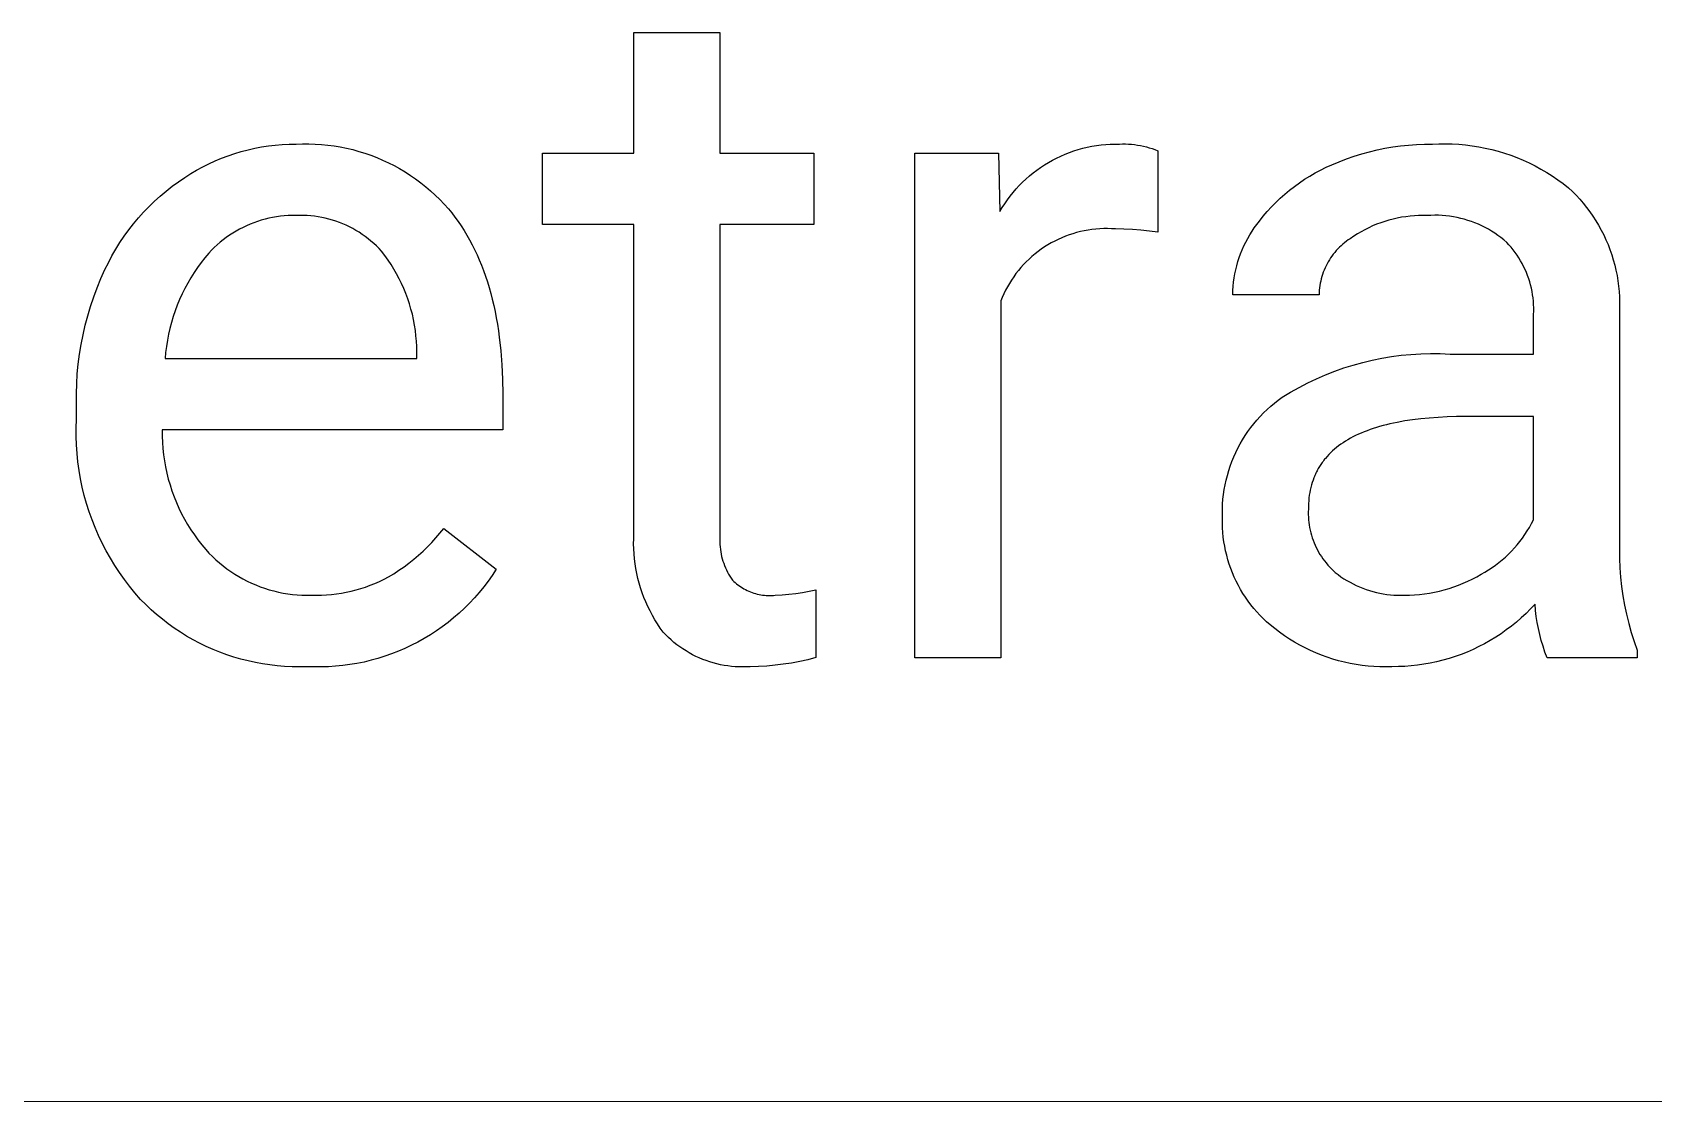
# Model space of a CAD drawing. Header units: millimetres. Extents: x -987 to 2591, y -102 to 2398.
# Drawn here: x 2434.1 to 2495.3, y 198.2 to 238.6 of the extents above; entities that cross this region are included whole.
import ezdxf

# ---------------------------------------------------------------- set-up
doc = ezdxf.new("R2010")
doc.units = ezdxf.units.MM
doc.header["$MEASUREMENT"] = 0
doc.layers.add('Domyślny', color=7, linetype='Continuous', true_color=0x000000)

msp = doc.modelspace()

# ---------------------------------------------------------------- linework, layer by layer
at = {"layer": 'Domyślny'}
for p, q in [((2456.817, 234.002), (2456.817, 238.557)), ((2456.817, 238.557), (2460.065, 238.557)), ((2460.065, 238.557), (2460.065, 234.002)), ((2441.732, 233.983), (2441.982, 234.058)), ((2441.982, 234.058), (2442.236, 234.124)), ((2442.236, 234.124), (2442.491, 234.182)), ((2442.491, 234.182), (2442.748, 234.23)), ((2442.748, 234.23), (2443.007, 234.27)), ((2443.007, 234.27), (2443.266, 234.301)), ((2443.266, 234.301), (2443.527, 234.323)), ((2443.527, 234.323), (2443.788, 234.336)), ((2443.788, 234.336), (2444.05, 234.339)), ((2444.05, 234.339), (2444.29, 234.348)), ((2444.29, 234.348), (2444.53, 234.349)), ((2444.53, 234.349), (2444.769, 234.342)), ((2444.769, 234.342), (2445.009, 234.327)), ((2445.009, 234.327), (2445.247, 234.303)), ((2445.247, 234.303), (2445.485, 234.272)), ((2445.485, 234.272), (2445.722, 234.232)), ((2445.722, 234.232), (2445.957, 234.185)), ((2445.957, 234.185), (2446.19, 234.13)), ((2446.19, 234.13), (2446.422, 234.066)), ((2446.422, 234.066), (2446.651, 233.995)), ((2446.651, 233.995), (2446.877, 233.917)), ((2453.361, 231.303), (2453.361, 234.002)), ((2453.361, 234.002), (2456.817, 234.002)), ((2460.065, 234.002), (2463.608, 234.002)), ((2463.608, 234.002), (2463.608, 231.303)), ((2467.431, 214.937), (2467.431, 234.002)), ((2467.431, 234.002), (2470.589, 234.002)), ((2470.589, 234.002), (2470.642, 231.788)), ((2473.106, 233.959), (2473.269, 234.024)), ((2473.269, 234.024), (2473.435, 234.082)), ((2473.435, 234.082), (2473.603, 234.135)), ((2473.603, 234.135), (2473.773, 234.182)), ((2473.773, 234.182), (2473.944, 234.223)), ((2473.944, 234.223), (2474.117, 234.258)), ((2474.117, 234.258), (2474.291, 234.286)), ((2474.291, 234.286), (2474.465, 234.309)), ((2474.465, 234.309), (2474.64, 234.326)), ((2474.64, 234.326), (2474.816, 234.337)), ((2474.816, 234.337), (2474.992, 234.341)), ((2474.992, 234.341), (2475.168, 234.339)), ((2475.168, 234.339), (2475.281, 234.344)), ((2475.281, 234.344), (2475.395, 234.344)), ((2475.395, 234.344), (2475.508, 234.34)), ((2475.508, 234.34), (2475.621, 234.332)), ((2475.621, 234.332), (2475.734, 234.321)), ((2475.734, 234.321), (2475.846, 234.305)), ((2475.846, 234.305), (2475.958, 234.286)), ((2475.958, 234.286), (2476.069, 234.262)), ((2476.069, 234.262), (2476.179, 234.235)), ((2476.179, 234.235), (2476.288, 234.204)), ((2476.288, 234.204), (2476.396, 234.17)), ((2476.396, 234.17), (2476.502, 234.131)), ((2476.502, 234.131), (2476.607, 234.089)), ((2476.607, 234.089), (2476.607, 231.01)), ((2484.313, 233.971), (2484.603, 234.051)), ((2484.603, 234.051), (2484.895, 234.121)), ((2484.895, 234.121), (2485.19, 234.182)), ((2485.19, 234.182), (2485.486, 234.233)), ((2485.486, 234.233), (2485.784, 234.274)), ((2485.784, 234.274), (2486.083, 234.305)), ((2486.083, 234.305), (2486.383, 234.326)), ((2486.383, 234.326), (2486.683, 234.338)), ((2486.683, 234.338), (2486.984, 234.339)), ((2486.984, 234.339), (2487.234, 234.35)), ((2487.234, 234.35), (2487.486, 234.352)), ((2487.486, 234.352), (2487.736, 234.346)), ((2487.736, 234.346), (2487.987, 234.331)), ((2487.987, 234.331), (2488.237, 234.308)), ((2488.237, 234.308), (2488.486, 234.277)), ((2488.486, 234.277), (2488.734, 234.237)), ((2488.734, 234.237), (2488.98, 234.189)), ((2488.98, 234.189), (2489.225, 234.133)), ((2489.225, 234.133), (2489.468, 234.068)), ((2489.468, 234.068), (2489.708, 233.996)), ((2489.708, 233.996), (2489.946, 233.915)), ((2440.295, 233.355), (2440.525, 233.481)), ((2440.525, 233.481), (2440.759, 233.598)), ((2440.759, 233.598), (2440.997, 233.706)), ((2440.997, 233.706), (2441.239, 233.807)), ((2441.239, 233.807), (2441.484, 233.899)), ((2441.484, 233.899), (2441.732, 233.983)), ((2446.877, 233.917), (2447.101, 233.831)), ((2447.101, 233.831), (2447.322, 233.737)), ((2447.322, 233.737), (2447.539, 233.636)), ((2447.539, 233.636), (2447.753, 233.527)), ((2447.753, 233.527), (2447.963, 233.412)), ((2447.963, 233.412), (2448.169, 233.289)), ((2472.035, 233.355), (2472.178, 233.457)), ((2472.178, 233.457), (2472.325, 233.554)), ((2472.325, 233.554), (2472.475, 233.646)), ((2472.475, 233.646), (2472.629, 233.733)), ((2472.629, 233.733), (2472.785, 233.814)), ((2472.785, 233.814), (2472.944, 233.889)), ((2472.944, 233.889), (2473.106, 233.959)), ((2482.762, 233.359), (2482.972, 233.462)), ((2482.972, 233.462), (2483.185, 233.558)), ((2483.185, 233.558), (2483.462, 233.675)), ((2483.462, 233.675), (2483.742, 233.783)), ((2483.742, 233.783), (2484.026, 233.882)), ((2484.026, 233.882), (2484.313, 233.971)), ((2489.946, 233.915), (2490.181, 233.827)), ((2490.181, 233.827), (2490.413, 233.73)), ((2490.413, 233.73), (2490.641, 233.626)), ((2490.641, 233.626), (2490.866, 233.515)), ((2490.866, 233.515), (2491.087, 233.396)), ((2491.087, 233.396), (2491.304, 233.269)), ((2439.373, 232.746), (2439.608, 232.918)), ((2439.608, 232.918), (2439.849, 233.082)), ((2439.849, 233.082), (2440.07, 233.223)), ((2440.07, 233.223), (2440.295, 233.355)), ((2448.169, 233.289), (2448.371, 233.159)), ((2448.371, 233.159), (2448.569, 233.023)), ((2448.569, 233.023), (2448.761, 232.88)), ((2448.761, 232.88), (2448.949, 232.731)), ((2471.256, 232.645), (2471.375, 232.774)), ((2471.375, 232.774), (2471.499, 232.899)), ((2471.499, 232.899), (2471.627, 233.02)), ((2471.627, 233.02), (2471.759, 233.137)), ((2471.759, 233.137), (2471.895, 233.249)), ((2471.895, 233.249), (2472.035, 233.355)), ((2481.773, 232.741), (2481.962, 232.878)), ((2481.962, 232.878), (2482.156, 233.009)), ((2482.156, 233.009), (2482.354, 233.132)), ((2482.354, 233.132), (2482.556, 233.249)), ((2482.556, 233.249), (2482.762, 233.359)), ((2491.304, 233.269), (2491.516, 233.136)), ((2491.516, 233.136), (2491.724, 232.995)), ((2491.724, 232.995), (2491.928, 232.847)), ((2491.928, 232.847), (2492.126, 232.693)), ((2438.495, 231.978), (2438.704, 232.181)), ((2438.704, 232.181), (2438.92, 232.377)), ((2438.92, 232.377), (2439.143, 232.565)), ((2439.143, 232.565), (2439.373, 232.746)), ((2448.949, 232.731), (2449.132, 232.575)), ((2449.132, 232.575), (2449.309, 232.414)), ((2449.309, 232.414), (2449.48, 232.246)), ((2449.48, 232.246), (2449.646, 232.073)), ((2470.826, 232.087), (2470.926, 232.232)), ((2470.926, 232.232), (2471.031, 232.373)), ((2471.031, 232.373), (2471.141, 232.511)), ((2471.141, 232.511), (2471.256, 232.645)), ((2481.066, 232.132), (2481.235, 232.293)), ((2481.235, 232.293), (2481.409, 232.449)), ((2481.409, 232.449), (2481.588, 232.598)), ((2481.588, 232.598), (2481.773, 232.741)), ((2492.126, 232.693), (2492.273, 232.553)), ((2492.273, 232.553), (2492.416, 232.409)), ((2492.416, 232.409), (2492.553, 232.259)), ((2492.553, 232.259), (2492.686, 232.105)), ((2437.91, 231.327), (2438.097, 231.55)), ((2438.097, 231.55), (2438.292, 231.768)), ((2438.292, 231.768), (2438.495, 231.978)), ((2443.021, 231.537), (2442.877, 231.502)), ((2443.166, 231.567), (2443.021, 231.537)), ((2443.312, 231.591), (2443.166, 231.567)), ((2443.459, 231.611), (2443.312, 231.591)), ((2443.606, 231.626), (2443.459, 231.611)), ((2443.754, 231.636), (2443.606, 231.626)), ((2443.902, 231.64), (2443.754, 231.636)), ((2444.05, 231.64), (2443.902, 231.64)), ((2444.189, 231.644), (2444.05, 231.64)), ((2444.328, 231.643), (2444.189, 231.644)), ((2444.467, 231.638), (2444.328, 231.643)), ((2444.606, 231.628), (2444.467, 231.638)), ((2444.745, 231.613), (2444.606, 231.628)), ((2444.882, 231.593), (2444.745, 231.613)), ((2445.019, 231.569), (2444.882, 231.593)), ((2445.155, 231.54), (2445.019, 231.569)), ((2445.291, 231.507), (2445.155, 231.54)), ((2449.646, 232.073), (2449.806, 231.894)), ((2449.806, 231.894), (2449.933, 231.739)), ((2449.933, 231.739), (2450.055, 231.58)), ((2450.055, 231.58), (2450.173, 231.417)), ((2470.642, 231.788), (2470.731, 231.939)), ((2470.731, 231.939), (2470.826, 232.087)), ((2480.447, 231.433), (2480.593, 231.616)), ((2480.593, 231.616), (2480.744, 231.793)), ((2480.744, 231.793), (2480.902, 231.965)), ((2480.902, 231.965), (2481.066, 232.132)), ((2485.658, 231.543), (2485.499, 231.507)), ((2485.818, 231.573), (2485.658, 231.543)), ((2485.979, 231.598), (2485.818, 231.573)), ((2486.14, 231.618), (2485.979, 231.598)), ((2486.303, 231.632), (2486.14, 231.618)), ((2486.465, 231.64), (2486.303, 231.632)), ((2486.628, 231.643), (2486.465, 231.64)), ((2486.791, 231.64), (2486.628, 231.643)), ((2486.932, 231.648), (2486.791, 231.64)), ((2487.074, 231.651), (2486.932, 231.648)), ((2487.215, 231.649), (2487.074, 231.651)), ((2487.356, 231.642), (2487.215, 231.649)), ((2487.497, 231.63), (2487.356, 231.642)), ((2487.637, 231.614), (2487.497, 231.63)), ((2487.777, 231.592), (2487.637, 231.614)), ((2487.916, 231.566), (2487.777, 231.592)), ((2488.054, 231.535), (2487.916, 231.566)), ((2488.191, 231.499), (2488.054, 231.535)), ((2492.686, 232.105), (2492.813, 231.947)), ((2492.813, 231.947), (2492.935, 231.784)), ((2492.935, 231.784), (2493.051, 231.617)), ((2493.051, 231.617), (2493.161, 231.446)), ((2437.559, 230.86), (2437.731, 231.096)), ((2437.731, 231.096), (2437.91, 231.327)), ((2441.658, 230.978), (2441.534, 230.897)), ((2441.785, 231.054), (2441.658, 230.978)), ((2441.914, 231.126), (2441.785, 231.054)), ((2442.046, 231.194), (2441.914, 231.126)), ((2442.18, 231.257), (2442.046, 231.194)), ((2442.316, 231.315), (2442.18, 231.257)), ((2442.454, 231.369), (2442.316, 231.315)), ((2442.593, 231.418), (2442.454, 231.369)), ((2442.735, 231.463), (2442.593, 231.418)), ((2442.877, 231.502), (2442.735, 231.463)), ((2445.424, 231.469), (2445.291, 231.507)), ((2445.557, 231.426), (2445.424, 231.469)), ((2445.688, 231.379), (2445.557, 231.426)), ((2445.817, 231.328), (2445.688, 231.379)), ((2445.945, 231.272), (2445.817, 231.328)), ((2446.07, 231.212), (2445.945, 231.272)), ((2446.193, 231.148), (2446.07, 231.212)), ((2446.315, 231.079), (2446.193, 231.148)), ((2446.433, 231.007), (2446.315, 231.079)), ((2446.549, 230.93), (2446.433, 231.007)), ((2446.663, 230.85), (2446.549, 230.93)), ((2450.173, 231.417), (2450.287, 231.25)), ((2450.287, 231.25), (2450.398, 231.079)), ((2450.398, 231.079), (2450.504, 230.903)), ((2456.817, 231.303), (2453.361, 231.303)), ((2456.817, 219.616), (2456.817, 231.303)), ((2463.608, 231.303), (2460.065, 231.303)), ((2460.065, 231.303), (2460.065, 219.571)), ((2473.399, 230.956), (2473.258, 230.909)), ((2473.541, 230.997), (2473.399, 230.956)), ((2473.685, 231.034), (2473.541, 230.997)), ((2473.83, 231.065), (2473.685, 231.034)), ((2473.976, 231.092), (2473.83, 231.065)), ((2474.122, 231.113), (2473.976, 231.092)), ((2474.27, 231.129), (2474.122, 231.113)), ((2474.417, 231.14), (2474.27, 231.129)), ((2474.566, 231.146), (2474.417, 231.14)), ((2474.714, 231.147), (2474.566, 231.146)), ((2474.862, 231.143), (2474.714, 231.147)), ((2475.01, 231.134), (2474.862, 231.143)), ((2475.331, 231.13), (2475.01, 231.134)), ((2475.651, 231.116), (2475.331, 231.13)), ((2475.971, 231.091), (2475.651, 231.116)), ((2476.29, 231.056), (2475.971, 231.091)), ((2476.607, 231.01), (2476.29, 231.056)), ((2480.085, 230.912), (2480.169, 231.047)), ((2480.169, 231.047), (2480.257, 231.179)), ((2480.257, 231.179), (2480.35, 231.308)), ((2480.35, 231.308), (2480.447, 231.433)), ((2484.15, 230.945), (2484.013, 230.858)), ((2484.291, 231.028), (2484.15, 230.945)), ((2484.434, 231.106), (2484.291, 231.028)), ((2484.58, 231.179), (2484.434, 231.106)), ((2484.728, 231.246), (2484.58, 231.179)), ((2484.878, 231.309), (2484.728, 231.246)), ((2485.031, 231.366), (2484.878, 231.309)), ((2485.185, 231.419), (2485.031, 231.366)), ((2485.341, 231.465), (2485.185, 231.419)), ((2485.499, 231.507), (2485.341, 231.465)), ((2488.326, 231.459), (2488.191, 231.499)), ((2488.46, 231.413), (2488.326, 231.459)), ((2488.592, 231.364), (2488.46, 231.413)), ((2488.723, 231.309), (2488.592, 231.364)), ((2488.851, 231.25), (2488.723, 231.309)), ((2488.978, 231.187), (2488.851, 231.25)), ((2489.102, 231.12), (2488.978, 231.187)), ((2489.224, 231.048), (2489.102, 231.12)), ((2489.343, 230.972), (2489.224, 231.048)), ((2489.459, 230.892), (2489.343, 230.972)), ((2493.161, 231.446), (2493.265, 231.272)), ((2493.265, 231.272), (2493.364, 231.094)), ((2493.364, 231.094), (2493.456, 230.913)), ((2437.096, 230.118), (2437.242, 230.371)), ((2437.242, 230.371), (2437.396, 230.618)), ((2437.396, 230.618), (2437.559, 230.86)), ((2440.854, 230.328), (2440.752, 230.22)), ((2440.959, 230.432), (2440.854, 230.328)), ((2441.067, 230.533), (2440.959, 230.432)), ((2441.179, 230.63), (2441.067, 230.533)), ((2441.295, 230.723), (2441.179, 230.63)), ((2441.413, 230.812), (2441.295, 230.723)), ((2441.534, 230.897), (2441.413, 230.812)), ((2446.774, 230.765), (2446.663, 230.85)), ((2446.881, 230.677), (2446.774, 230.765)), ((2446.986, 230.586), (2446.881, 230.677)), ((2447.088, 230.491), (2446.986, 230.586)), ((2447.186, 230.392), (2447.088, 230.491)), ((2447.281, 230.29), (2447.186, 230.392)), ((2450.504, 230.903), (2450.606, 230.724)), ((2450.606, 230.724), (2450.704, 230.54)), ((2450.704, 230.54), (2450.798, 230.352)), ((2450.798, 230.352), (2450.889, 230.16)), ((2472.206, 230.37), (2472.086, 230.282)), ((2472.329, 230.453), (2472.206, 230.37)), ((2472.455, 230.532), (2472.329, 230.453)), ((2472.583, 230.606), (2472.455, 230.532)), ((2472.713, 230.676), (2472.583, 230.606)), ((2472.846, 230.741), (2472.713, 230.676)), ((2472.982, 230.802), (2472.846, 230.741)), ((2473.119, 230.858), (2472.982, 230.802)), ((2473.258, 230.909), (2473.119, 230.858)), ((2479.74, 230.2), (2479.799, 230.347)), ((2479.799, 230.347), (2479.863, 230.492)), ((2479.863, 230.492), (2479.932, 230.635)), ((2479.932, 230.635), (2480.006, 230.775)), ((2480.006, 230.775), (2480.085, 230.912)), ((2483.352, 230.315), (2483.296, 230.249)), ((2483.411, 230.379), (2483.352, 230.315)), ((2483.472, 230.441), (2483.411, 230.379)), ((2483.535, 230.501), (2483.472, 230.441)), ((2483.6, 230.558), (2483.535, 230.501)), ((2483.667, 230.614), (2483.6, 230.558)), ((2483.736, 230.667), (2483.667, 230.614)), ((2483.806, 230.718), (2483.736, 230.667)), ((2483.878, 230.766), (2483.806, 230.718)), ((2484.013, 230.858), (2483.878, 230.766)), ((2489.573, 230.807), (2489.459, 230.892)), ((2489.684, 230.719), (2489.573, 230.807)), ((2489.791, 230.628), (2489.684, 230.719)), ((2489.876, 230.536), (2489.791, 230.628)), ((2489.957, 230.442), (2489.876, 230.536)), ((2490.036, 230.346), (2489.957, 230.442)), ((2490.111, 230.246), (2490.036, 230.346)), ((2493.456, 230.913), (2493.542, 230.729)), ((2493.542, 230.729), (2493.621, 230.542)), ((2493.621, 230.542), (2493.695, 230.353)), ((2493.695, 230.353), (2493.761, 230.161)), ((2436.831, 229.598), (2436.959, 229.86)), ((2436.959, 229.86), (2437.096, 230.118)), ((2440.463, 229.861), (2440.327, 229.675)), ((2440.605, 230.043), (2440.463, 229.861)), ((2440.752, 230.22), (2440.605, 230.043)), ((2447.406, 230.127), (2447.281, 230.29)), ((2447.526, 229.96), (2447.406, 230.127)), ((2447.64, 229.79), (2447.526, 229.96)), ((2447.749, 229.615), (2447.64, 229.79)), ((2450.889, 230.16), (2450.975, 229.964)), ((2450.975, 229.964), (2451.057, 229.764)), ((2451.057, 229.764), (2451.135, 229.56)), ((2471.537, 229.787), (2471.437, 229.676)), ((2471.64, 229.893), (2471.537, 229.787)), ((2471.746, 229.996), (2471.64, 229.893)), ((2471.856, 230.096), (2471.746, 229.996)), ((2471.97, 230.191), (2471.856, 230.096)), ((2472.086, 230.282), (2471.97, 230.191)), ((2479.555, 229.593), (2479.593, 229.747)), ((2479.593, 229.747), (2479.637, 229.9)), ((2479.637, 229.9), (2479.686, 230.051)), ((2479.686, 230.051), (2479.74, 230.2)), ((2482.966, 229.74), (2482.929, 229.661)), ((2483.005, 229.817), (2482.966, 229.74)), ((2483.047, 229.893), (2483.005, 229.817)), ((2483.092, 229.967), (2483.047, 229.893)), ((2483.139, 230.04), (2483.092, 229.967)), ((2483.189, 230.112), (2483.139, 230.04)), ((2483.241, 230.181), (2483.189, 230.112)), ((2483.296, 230.249), (2483.241, 230.181)), ((2490.182, 230.145), (2490.111, 230.246)), ((2490.25, 230.04), (2490.182, 230.145)), ((2490.315, 229.934), (2490.25, 230.04)), ((2490.376, 229.825), (2490.315, 229.934)), ((2490.433, 229.715), (2490.376, 229.825)), ((2490.486, 229.602), (2490.433, 229.715)), ((2493.761, 230.161), (2493.821, 229.967)), ((2493.821, 229.967), (2493.875, 229.77)), ((2493.875, 229.77), (2493.921, 229.573)), ((2436.537, 228.914), (2436.678, 229.258)), ((2436.678, 229.258), (2436.831, 229.598)), ((2439.96, 229.089), (2439.85, 228.886)), ((2440.076, 229.288), (2439.96, 229.089)), ((2440.198, 229.484), (2440.076, 229.288)), ((2440.327, 229.675), (2440.198, 229.484)), ((2447.851, 229.437), (2447.749, 229.615)), ((2447.947, 229.255), (2447.851, 229.437)), ((2448.038, 229.071), (2447.947, 229.255)), ((2451.135, 229.56), (2451.209, 229.351)), ((2451.209, 229.351), (2451.279, 229.139)), ((2451.279, 229.139), (2451.346, 228.922)), ((2471.081, 229.204), (2471.002, 229.078)), ((2471.164, 229.326), (2471.081, 229.204)), ((2471.251, 229.446), (2471.164, 229.326)), ((2471.342, 229.563), (2471.251, 229.446)), ((2471.437, 229.676), (2471.342, 229.563)), ((2479.456, 228.967), (2479.472, 229.125)), ((2479.472, 229.125), (2479.494, 229.282)), ((2479.494, 229.282), (2479.522, 229.438)), ((2479.522, 229.438), (2479.555, 229.593)), ((2482.764, 229.167), (2482.747, 229.082)), ((2482.785, 229.252), (2482.764, 229.167)), ((2482.808, 229.335), (2482.785, 229.252)), ((2482.834, 229.418), (2482.808, 229.335)), ((2482.863, 229.5), (2482.834, 229.418)), ((2482.894, 229.581), (2482.863, 229.5)), ((2482.929, 229.661), (2482.894, 229.581)), ((2490.535, 229.488), (2490.486, 229.602)), ((2490.581, 229.372), (2490.535, 229.488)), ((2490.623, 229.255), (2490.581, 229.372)), ((2490.66, 229.137), (2490.623, 229.255)), ((2490.694, 229.017), (2490.66, 229.137)), ((2493.921, 229.573), (2493.961, 229.373)), ((2493.961, 229.373), (2493.995, 229.173)), ((2493.995, 229.173), (2494.021, 228.972)), ((2436.288, 228.211), (2436.407, 228.564)), ((2436.407, 228.564), (2436.537, 228.914)), ((2439.748, 228.679), (2439.652, 228.469)), ((2439.85, 228.886), (2439.748, 228.679)), ((2448.122, 228.883), (2448.038, 229.071)), ((2448.199, 228.693), (2448.122, 228.883)), ((2448.27, 228.5), (2448.199, 228.693)), ((2448.335, 228.305), (2448.27, 228.5)), ((2451.346, 228.922), (2451.408, 228.702)), ((2451.408, 228.702), (2451.466, 228.477)), ((2451.466, 228.477), (2451.52, 228.248)), ((2470.732, 228.551), (2470.676, 228.413)), ((2470.792, 228.686), (2470.732, 228.551)), ((2470.858, 228.819), (2470.792, 228.686)), ((2470.928, 228.95), (2470.858, 228.819)), ((2471.002, 229.078), (2470.928, 228.95)), ((2479.439, 228.65), (2479.444, 228.809)), ((2482.702, 228.65), (2479.439, 228.65)), ((2479.444, 228.809), (2479.456, 228.967)), ((2482.705, 228.737), (2482.702, 228.65)), ((2482.711, 228.824), (2482.705, 228.737)), ((2482.72, 228.91), (2482.711, 228.824)), ((2482.732, 228.997), (2482.72, 228.91)), ((2482.747, 229.082), (2482.732, 228.997)), ((2490.723, 228.896), (2490.694, 229.017)), ((2490.749, 228.774), (2490.723, 228.896)), ((2490.77, 228.651), (2490.749, 228.774)), ((2490.787, 228.528), (2490.77, 228.651)), ((2490.8, 228.404), (2490.787, 228.528)), ((2494.021, 228.972), (2494.04, 228.769)), ((2494.04, 228.769), (2494.053, 228.566)), ((2494.053, 228.566), (2494.058, 228.363)), ((2436.181, 227.854), (2436.288, 228.211)), ((2439.483, 228.041), (2439.409, 227.822)), ((2439.564, 228.256), (2439.483, 228.041)), ((2439.652, 228.469), (2439.564, 228.256)), ((2448.393, 228.108), (2448.335, 228.305)), ((2448.444, 227.909), (2448.393, 228.108)), ((2448.489, 227.708), (2448.444, 227.909)), ((2451.52, 228.248), (2451.57, 228.015)), ((2451.57, 228.015), (2451.616, 227.777)), ((2470.676, 228.413), (2470.676, 214.937)), ((2490.808, 228.28), (2490.8, 228.404)), ((2490.813, 228.156), (2490.808, 228.28)), ((2490.809, 227.907), (2490.813, 228.031)), ((2490.809, 226.41), (2490.809, 227.907)), ((2490.813, 228.031), (2490.813, 228.156)), ((2494.058, 228.363), (2494.057, 228.16)), ((2494.057, 228.16), (2494.057, 219.392)), ((2436.002, 227.131), (2436.085, 227.494)), ((2436.085, 227.494), (2436.181, 227.854)), ((2439.283, 227.378), (2439.232, 227.154)), ((2439.343, 227.601), (2439.283, 227.378)), ((2439.409, 227.822), (2439.343, 227.601)), ((2448.527, 227.506), (2448.489, 227.708)), ((2448.558, 227.303), (2448.527, 227.506)), ((2448.582, 227.099), (2448.558, 227.303)), ((2451.616, 227.777), (2451.658, 227.536)), ((2451.658, 227.536), (2451.696, 227.291)), ((2451.696, 227.291), (2451.73, 227.041)), ((2435.87, 226.398), (2435.93, 226.766)), ((2435.93, 226.766), (2436.002, 227.131)), ((2439.152, 226.699), (2439.123, 226.471)), ((2439.188, 226.927), (2439.152, 226.699)), ((2439.232, 227.154), (2439.188, 226.927)), ((2448.599, 226.894), (2448.582, 227.099)), ((2448.61, 226.689), (2448.599, 226.894)), ((2448.613, 226.484), (2448.61, 226.689)), ((2451.73, 227.041), (2451.786, 226.53)), ((2435.786, 225.657), (2435.822, 226.028)), ((2435.822, 226.028), (2435.87, 226.398)), ((2439.123, 226.471), (2439.102, 226.241)), ((2439.102, 226.241), (2448.613, 226.241)), ((2448.613, 226.241), (2448.613, 226.484)), ((2451.786, 226.53), (2451.827, 226.002)), ((2483.994, 225.994), (2484.351, 226.092)), ((2484.351, 226.092), (2484.71, 226.178)), ((2484.71, 226.178), (2485.073, 226.252)), ((2485.073, 226.252), (2485.438, 226.312)), ((2485.438, 226.312), (2485.804, 226.361)), ((2485.804, 226.361), (2486.172, 226.396)), ((2486.172, 226.396), (2486.542, 226.419)), ((2486.542, 226.419), (2486.911, 226.428)), ((2486.911, 226.428), (2487.281, 226.426)), ((2487.281, 226.426), (2487.651, 226.41)), ((2487.651, 226.41), (2490.809, 226.41)), ((2435.762, 225.286), (2435.786, 225.657)), ((2451.827, 226.002), (2451.851, 225.457)), ((2451.851, 225.457), (2451.859, 224.896)), ((2482.275, 225.32), (2482.609, 225.478)), ((2482.609, 225.478), (2482.948, 225.625)), ((2482.948, 225.625), (2483.293, 225.76)), ((2483.293, 225.76), (2483.641, 225.883)), ((2483.641, 225.883), (2483.994, 225.994)), ((2435.751, 224.913), (2435.762, 225.286)), ((2435.751, 224.541), (2435.751, 224.913)), ((2451.859, 224.896), (2451.859, 223.541)), ((2481.308, 224.777), (2481.624, 224.969)), ((2481.624, 224.969), (2481.946, 225.15)), ((2481.946, 225.15), (2482.275, 225.32)), ((2435.751, 223.942), (2435.751, 224.541)), ((2480.479, 224.053), (2480.607, 224.185)), ((2480.607, 224.185), (2480.738, 224.313)), ((2480.738, 224.313), (2480.875, 224.436)), ((2480.875, 224.436), (2481.015, 224.554)), ((2481.015, 224.554), (2481.16, 224.668)), ((2481.16, 224.668), (2481.308, 224.777)), ((2435.741, 223.62), (2435.751, 223.942)), ((2435.741, 223.298), (2435.741, 223.62)), ((2480.017, 223.482), (2480.125, 223.63)), ((2480.125, 223.63), (2480.238, 223.775)), ((2480.238, 223.775), (2480.356, 223.916)), ((2480.356, 223.916), (2480.479, 224.053)), ((2484.747, 223.596), (2484.629, 223.556)), ((2484.868, 223.634), (2484.747, 223.596)), ((2484.992, 223.671), (2484.868, 223.634)), ((2485.119, 223.706), (2484.992, 223.671)), ((2485.248, 223.739), (2485.119, 223.706)), ((2485.381, 223.771), (2485.248, 223.739)), ((2485.655, 223.829), (2485.381, 223.771)), ((2485.94, 223.88), (2485.655, 223.829)), ((2486.237, 223.925), (2485.94, 223.88)), ((2486.546, 223.962), (2486.237, 223.925)), ((2486.867, 223.993), (2486.546, 223.962)), ((2487.199, 224.017), (2486.867, 223.993)), ((2487.542, 224.034), (2487.199, 224.017)), ((2487.898, 224.044), (2487.542, 224.034)), ((2488.265, 224.048), (2487.898, 224.044)), ((2490.809, 224.048), (2488.265, 224.048)), ((2490.809, 220.146), (2490.809, 224.048)), ((2435.753, 222.977), (2435.741, 223.298)), ((2435.775, 222.655), (2435.753, 222.977)), ((2451.859, 223.541), (2438.996, 223.541)), ((2438.996, 223.541), (2438.996, 223.307)), ((2438.996, 223.307), (2439.005, 223.073)), ((2439.005, 223.073), (2439.021, 222.84)), ((2479.637, 222.853), (2479.724, 223.015)), ((2479.724, 223.015), (2479.816, 223.174)), ((2479.816, 223.174), (2479.914, 223.33)), ((2479.914, 223.33), (2480.017, 223.482)), ((2483.524, 223.001), (2483.441, 222.941)), ((2483.61, 223.06), (2483.524, 223.001)), ((2483.699, 223.118), (2483.61, 223.06)), ((2483.791, 223.173), (2483.699, 223.118)), ((2483.885, 223.227), (2483.791, 223.173)), ((2483.983, 223.279), (2483.885, 223.227)), ((2484.083, 223.329), (2483.983, 223.279)), ((2484.187, 223.378), (2484.083, 223.329)), ((2484.293, 223.425), (2484.187, 223.378)), ((2484.402, 223.47), (2484.293, 223.425)), ((2484.514, 223.514), (2484.402, 223.47)), ((2484.629, 223.556), (2484.514, 223.514)), ((2435.808, 222.335), (2435.775, 222.655)), ((2439.021, 222.84), (2439.045, 222.607)), ((2439.045, 222.607), (2439.078, 222.375)), ((2439.078, 222.375), (2439.118, 222.144)), ((2479.348, 222.178), (2479.412, 222.351)), ((2479.412, 222.351), (2479.481, 222.521)), ((2479.481, 222.521), (2479.556, 222.688)), ((2479.556, 222.688), (2479.637, 222.853)), ((2482.853, 222.356), (2482.825, 222.318)), ((2482.882, 222.394), (2482.853, 222.356)), ((2482.911, 222.432), (2482.882, 222.394)), ((2482.941, 222.468), (2482.911, 222.432)), ((2483.004, 222.541), (2482.941, 222.468)), ((2483.07, 222.612), (2483.004, 222.541)), ((2483.138, 222.681), (2483.07, 222.612)), ((2483.209, 222.749), (2483.138, 222.681)), ((2483.284, 222.814), (2483.209, 222.749)), ((2483.361, 222.878), (2483.284, 222.814)), ((2483.441, 222.941), (2483.361, 222.878)), ((2435.853, 222.016), (2435.808, 222.335)), ((2435.908, 221.699), (2435.853, 222.016)), ((2439.118, 222.144), (2439.167, 221.915)), ((2439.167, 221.915), (2439.223, 221.688)), ((2479.193, 221.649), (2479.239, 221.827)), ((2479.239, 221.827), (2479.29, 222.004)), ((2479.29, 222.004), (2479.348, 222.178)), ((2482.509, 221.738), (2482.475, 221.649)), ((2482.527, 221.782), (2482.509, 221.738)), ((2482.545, 221.826), (2482.527, 221.782)), ((2482.565, 221.87), (2482.545, 221.826)), ((2482.585, 221.912), (2482.565, 221.87)), ((2482.605, 221.955), (2482.585, 221.912)), ((2482.627, 221.997), (2482.605, 221.955)), ((2482.649, 222.039), (2482.627, 221.997)), ((2482.672, 222.08), (2482.649, 222.039)), ((2482.696, 222.121), (2482.672, 222.08)), ((2482.72, 222.161), (2482.696, 222.121)), ((2482.745, 222.201), (2482.72, 222.161)), ((2482.771, 222.24), (2482.745, 222.201)), ((2482.798, 222.279), (2482.771, 222.24)), ((2482.825, 222.318), (2482.798, 222.279)), ((2435.973, 221.384), (2435.908, 221.699)), ((2436.05, 221.071), (2435.973, 221.384)), ((2439.223, 221.688), (2439.288, 221.463)), ((2439.288, 221.463), (2439.36, 221.24)), ((2439.36, 221.24), (2439.44, 221.02)), ((2479.094, 221.108), (2479.121, 221.289)), ((2479.121, 221.289), (2479.154, 221.47)), ((2479.154, 221.47), (2479.193, 221.649)), ((2482.352, 221.175), (2482.335, 221.075)), ((2482.37, 221.273), (2482.352, 221.175)), ((2482.392, 221.369), (2482.37, 221.273)), ((2482.417, 221.464), (2482.392, 221.369)), ((2482.445, 221.557), (2482.417, 221.464)), ((2482.475, 221.649), (2482.445, 221.557)), ((2436.137, 220.761), (2436.05, 221.071)), ((2436.235, 220.454), (2436.137, 220.761)), ((2439.44, 221.02), (2439.528, 220.803)), ((2439.528, 220.803), (2439.623, 220.589)), ((2439.623, 220.589), (2439.725, 220.378)), ((2479.049, 220.375), (2479.051, 220.558)), ((2479.051, 220.558), (2479.059, 220.742)), ((2479.059, 220.742), (2479.073, 220.925)), ((2479.073, 220.925), (2479.094, 221.108)), ((2482.299, 220.549), (2482.296, 220.45)), ((2482.301, 220.658), (2482.299, 220.549)), ((2482.305, 220.765), (2482.301, 220.658)), ((2482.312, 220.87), (2482.305, 220.765)), ((2482.322, 220.973), (2482.312, 220.87)), ((2482.335, 221.075), (2482.322, 220.973)), ((2436.343, 220.151), (2436.235, 220.454)), ((2436.461, 219.851), (2436.343, 220.151)), ((2439.725, 220.378), (2439.835, 220.171)), ((2439.835, 220.171), (2439.952, 219.968)), ((2439.952, 219.968), (2440.076, 219.77)), ((2479.054, 220.191), (2479.049, 220.375)), ((2479.053, 220.016), (2479.054, 220.191)), ((2479.058, 219.842), (2479.053, 220.016)), ((2482.296, 220.45), (2482.296, 220.35)), ((2482.296, 220.35), (2482.299, 220.251)), ((2482.299, 220.251), (2482.305, 220.151)), ((2482.305, 220.151), (2482.315, 220.052)), ((2482.315, 220.052), (2482.329, 219.954)), ((2482.329, 219.954), (2482.345, 219.855)), ((2490.655, 219.863), (2490.734, 220.003)), ((2490.734, 220.003), (2490.809, 220.146)), ((2436.589, 219.556), (2436.461, 219.851)), ((2436.728, 219.265), (2436.589, 219.556)), ((2440.076, 219.77), (2440.207, 219.575)), ((2440.207, 219.575), (2440.344, 219.386)), ((2440.344, 219.386), (2440.488, 219.201)), ((2449.016, 219.125), (2449.178, 219.293)), ((2449.178, 219.293), (2449.334, 219.465)), ((2449.334, 219.465), (2449.486, 219.642)), ((2449.486, 219.642), (2449.631, 219.824)), ((2449.631, 219.824), (2451.613, 218.277)), ((2456.806, 219.24), (2456.808, 219.428)), ((2456.808, 219.428), (2456.817, 219.616)), ((2460.06, 219.481), (2460.058, 219.391)), ((2460.058, 219.391), (2460.059, 219.301)), ((2460.059, 219.301), (2460.063, 219.211)), ((2460.065, 219.571), (2460.06, 219.481)), ((2479.069, 219.667), (2479.058, 219.842)), ((2479.085, 219.493), (2479.069, 219.667)), ((2479.108, 219.32), (2479.085, 219.493)), ((2479.137, 219.148), (2479.108, 219.32)), ((2482.345, 219.855), (2482.365, 219.758)), ((2482.365, 219.758), (2482.388, 219.661)), ((2482.388, 219.661), (2482.414, 219.565)), ((2482.414, 219.565), (2482.444, 219.47)), ((2482.444, 219.47), (2482.477, 219.376)), ((2482.477, 219.376), (2482.513, 219.283)), ((2490.19, 219.206), (2490.292, 219.331)), ((2490.292, 219.331), (2490.389, 219.459)), ((2490.389, 219.459), (2490.483, 219.591)), ((2490.483, 219.591), (2490.571, 219.725)), ((2490.571, 219.725), (2490.655, 219.863)), ((2494.057, 219.392), (2494.049, 219.038)), ((2436.876, 218.979), (2436.728, 219.265)), ((2437.034, 218.699), (2436.876, 218.979)), ((2437.201, 218.424), (2437.034, 218.699)), ((2440.488, 219.201), (2440.639, 219.022)), ((2440.639, 219.022), (2440.761, 218.89)), ((2440.761, 218.89), (2440.887, 218.762)), ((2440.887, 218.762), (2441.018, 218.639)), ((2448.498, 218.656), (2448.676, 218.807)), ((2448.676, 218.807), (2448.848, 218.963)), ((2448.848, 218.963), (2449.016, 219.125)), ((2456.81, 219.052), (2456.806, 219.24)), ((2456.82, 218.864), (2456.81, 219.052)), ((2456.836, 218.676), (2456.82, 218.864)), ((2456.859, 218.489), (2456.836, 218.676)), ((2460.063, 219.211), (2460.071, 219.121)), ((2460.071, 219.121), (2460.081, 219.031)), ((2460.081, 219.031), (2460.095, 218.942)), ((2460.095, 218.942), (2460.111, 218.853)), ((2460.111, 218.853), (2460.131, 218.765)), ((2460.131, 218.765), (2460.153, 218.678)), ((2460.153, 218.678), (2460.179, 218.591)), ((2479.172, 218.976), (2479.137, 219.148)), ((2479.212, 218.806), (2479.172, 218.976)), ((2479.258, 218.638), (2479.212, 218.806)), ((2482.513, 219.283), (2482.552, 219.191)), ((2482.552, 219.191), (2482.594, 219.101)), ((2482.594, 219.101), (2482.639, 219.012)), ((2482.639, 219.012), (2482.687, 218.925)), ((2482.687, 218.925), (2482.738, 218.839)), ((2482.738, 218.839), (2482.792, 218.756)), ((2482.792, 218.756), (2482.848, 218.674)), ((2482.848, 218.674), (2482.908, 218.594)), ((2489.622, 218.636), (2489.743, 218.742)), ((2489.743, 218.742), (2489.861, 218.852)), ((2489.861, 218.852), (2489.975, 218.966)), ((2489.975, 218.966), (2490.085, 219.084)), ((2490.085, 219.084), (2490.19, 219.206)), ((2494.049, 219.038), (2494.052, 218.683)), ((2494.052, 218.683), (2494.067, 218.329)), ((2437.378, 218.154), (2437.201, 218.424)), ((2437.563, 217.891), (2437.378, 218.154)), ((2441.018, 218.639), (2441.153, 218.521)), ((2441.153, 218.521), (2441.292, 218.408)), ((2441.292, 218.408), (2441.434, 218.299)), ((2441.434, 218.299), (2441.581, 218.195)), ((2441.581, 218.195), (2441.731, 218.097)), ((2441.731, 218.097), (2441.884, 218.003)), ((2447.543, 217.991), (2447.742, 218.112)), ((2447.742, 218.112), (2447.938, 218.239)), ((2447.938, 218.239), (2448.129, 218.372)), ((2448.129, 218.372), (2448.316, 218.511)), ((2448.316, 218.511), (2448.498, 218.656)), ((2451.613, 218.277), (2451.464, 218.05)), ((2456.888, 218.303), (2456.859, 218.489)), ((2456.923, 218.118), (2456.888, 218.303)), ((2456.965, 217.935), (2456.923, 218.118)), ((2460.179, 218.591), (2460.208, 218.506)), ((2460.208, 218.506), (2460.239, 218.421)), ((2460.239, 218.421), (2460.273, 218.338)), ((2460.273, 218.338), (2460.311, 218.256)), ((2460.311, 218.256), (2460.351, 218.175)), ((2460.351, 218.175), (2460.394, 218.096)), ((2460.394, 218.096), (2460.439, 218.018)), ((2479.31, 218.471), (2479.258, 218.638)), ((2479.368, 218.306), (2479.31, 218.471)), ((2479.431, 218.143), (2479.368, 218.306)), ((2479.5, 217.983), (2479.431, 218.143)), ((2482.908, 218.594), (2482.97, 218.516)), ((2482.97, 218.516), (2483.034, 218.44)), ((2483.034, 218.44), (2483.101, 218.366)), ((2483.101, 218.366), (2483.171, 218.295)), ((2483.171, 218.295), (2483.243, 218.226)), ((2483.243, 218.226), (2483.317, 218.16)), ((2483.317, 218.16), (2483.422, 218.077)), ((2483.422, 218.077), (2483.531, 217.999)), ((2488.661, 217.996), (2488.826, 218.09)), ((2488.826, 218.09), (2488.966, 218.169)), ((2488.966, 218.169), (2489.104, 218.254)), ((2489.104, 218.254), (2489.238, 218.343)), ((2489.238, 218.343), (2489.369, 218.436)), ((2489.369, 218.436), (2489.497, 218.534)), ((2489.497, 218.534), (2489.622, 218.636)), ((2494.067, 218.329), (2494.094, 217.976)), ((2437.758, 217.635), (2437.563, 217.891)), ((2437.961, 217.385), (2437.758, 217.635)), ((2441.884, 218.003), (2442.041, 217.915)), ((2442.041, 217.915), (2442.2, 217.833)), ((2442.2, 217.833), (2442.362, 217.756)), ((2442.362, 217.756), (2442.527, 217.685)), ((2442.527, 217.685), (2442.694, 217.62)), ((2442.694, 217.62), (2442.864, 217.56)), ((2442.864, 217.56), (2443.035, 217.507)), ((2443.035, 217.507), (2443.208, 217.459)), ((2443.208, 217.459), (2443.382, 217.417)), ((2445.948, 217.41), (2446.133, 217.451)), ((2446.133, 217.451), (2446.316, 217.498)), ((2446.316, 217.498), (2446.498, 217.551)), ((2446.498, 217.551), (2446.678, 217.609)), ((2446.678, 217.609), (2446.856, 217.674)), ((2446.856, 217.674), (2447.031, 217.745)), ((2447.031, 217.745), (2447.205, 217.821)), ((2447.205, 217.821), (2447.375, 217.903)), ((2447.375, 217.903), (2447.543, 217.991)), ((2451.141, 217.612), (2450.968, 217.401)), ((2451.306, 217.828), (2451.141, 217.612)), ((2451.464, 218.05), (2451.306, 217.828)), ((2457.012, 217.752), (2456.965, 217.935)), ((2457.066, 217.572), (2457.012, 217.752)), ((2457.126, 217.393), (2457.066, 217.572)), ((2460.439, 218.018), (2460.488, 217.942)), ((2460.488, 217.942), (2460.538, 217.867)), ((2460.538, 217.867), (2460.588, 217.82)), ((2460.588, 217.82), (2460.638, 217.775)), ((2460.638, 217.775), (2460.69, 217.731)), ((2460.69, 217.731), (2460.744, 217.689)), ((2460.744, 217.689), (2460.799, 217.649)), ((2460.799, 217.649), (2460.856, 217.611)), ((2460.856, 217.611), (2460.913, 217.575)), ((2460.913, 217.575), (2460.972, 217.541)), ((2460.972, 217.541), (2461.032, 217.509)), ((2461.032, 217.509), (2461.093, 217.479)), ((2461.093, 217.479), (2461.155, 217.451)), ((2461.155, 217.451), (2461.218, 217.425)), ((2463.186, 217.404), (2463.442, 217.451)), ((2463.442, 217.451), (2463.695, 217.507)), ((2463.695, 217.507), (2463.695, 214.942)), ((2479.574, 217.825), (2479.5, 217.983)), ((2479.653, 217.669), (2479.574, 217.825)), ((2479.738, 217.516), (2479.653, 217.669)), ((2479.828, 217.367), (2479.738, 217.516)), ((2483.531, 217.999), (2483.642, 217.924)), ((2483.642, 217.924), (2483.756, 217.853)), ((2483.756, 217.853), (2483.872, 217.786)), ((2483.872, 217.786), (2483.99, 217.723)), ((2483.99, 217.723), (2484.11, 217.664)), ((2484.11, 217.664), (2484.233, 217.61)), ((2484.233, 217.61), (2484.357, 217.559)), ((2484.357, 217.559), (2484.482, 217.513)), ((2484.482, 217.513), (2484.61, 217.471)), ((2484.61, 217.471), (2484.738, 217.434)), ((2487.063, 217.413), (2487.248, 217.453)), ((2487.248, 217.453), (2487.432, 217.5)), ((2487.432, 217.5), (2487.614, 217.553)), ((2487.614, 217.553), (2487.795, 217.612)), ((2487.795, 217.612), (2487.973, 217.678)), ((2487.973, 217.678), (2488.149, 217.749)), ((2488.149, 217.749), (2488.322, 217.825)), ((2488.322, 217.825), (2488.493, 217.908)), ((2488.493, 217.908), (2488.661, 217.996)), ((2494.094, 217.976), (2494.133, 217.623)), ((2494.133, 217.623), (2494.183, 217.272)), ((2438.173, 217.142), (2437.961, 217.385)), ((2438.369, 216.944), (2438.173, 217.142)), ((2438.573, 216.752), (2438.369, 216.944)), ((2443.382, 217.417), (2443.558, 217.382)), ((2443.558, 217.382), (2443.735, 217.353)), ((2443.735, 217.353), (2443.913, 217.329)), ((2443.913, 217.329), (2444.092, 217.313)), ((2444.092, 217.313), (2444.271, 217.302)), ((2444.271, 217.302), (2444.451, 217.297)), ((2444.451, 217.297), (2444.63, 217.299)), ((2444.63, 217.299), (2444.819, 217.296)), ((2444.819, 217.296), (2445.009, 217.3)), ((2445.009, 217.3), (2445.198, 217.309)), ((2445.198, 217.309), (2445.386, 217.325)), ((2445.386, 217.325), (2445.574, 217.347)), ((2445.574, 217.347), (2445.762, 217.376)), ((2445.762, 217.376), (2445.948, 217.41)), ((2450.603, 216.998), (2450.41, 216.807)), ((2450.789, 217.197), (2450.603, 216.998)), ((2450.968, 217.401), (2450.789, 217.197)), ((2457.192, 217.217), (2457.126, 217.393)), ((2457.263, 217.043), (2457.192, 217.217)), ((2457.341, 216.871), (2457.263, 217.043)), ((2457.424, 216.703), (2457.341, 216.871)), ((2461.218, 217.425), (2461.282, 217.401)), ((2461.282, 217.401), (2461.346, 217.38)), ((2461.346, 217.38), (2461.412, 217.361)), ((2461.412, 217.361), (2461.477, 217.344)), ((2461.477, 217.344), (2461.544, 217.329)), ((2461.544, 217.329), (2461.611, 217.316)), ((2461.611, 217.316), (2461.678, 217.306)), ((2461.678, 217.306), (2461.746, 217.298)), ((2461.746, 217.298), (2461.813, 217.292)), ((2461.813, 217.292), (2461.881, 217.289)), ((2461.881, 217.289), (2461.949, 217.288)), ((2461.949, 217.288), (2462.017, 217.289)), ((2462.017, 217.289), (2462.085, 217.293)), ((2462.085, 217.293), (2462.153, 217.299)), ((2462.153, 217.299), (2462.412, 217.312)), ((2462.412, 217.312), (2462.671, 217.335)), ((2462.671, 217.335), (2462.929, 217.365)), ((2462.929, 217.365), (2463.186, 217.404)), ((2479.923, 217.22), (2479.828, 217.367)), ((2480.023, 217.077), (2479.923, 217.22)), ((2480.128, 216.937), (2480.023, 217.077)), ((2480.238, 216.801), (2480.128, 216.937)), ((2484.738, 217.434), (2484.868, 217.4)), ((2484.868, 217.4), (2484.999, 217.372)), ((2484.999, 217.372), (2485.131, 217.348)), ((2485.131, 217.348), (2485.263, 217.328)), ((2485.263, 217.328), (2485.396, 217.313)), ((2485.396, 217.313), (2485.53, 217.303)), ((2485.53, 217.303), (2485.664, 217.297)), ((2485.664, 217.297), (2485.798, 217.296)), ((2485.798, 217.296), (2485.932, 217.299)), ((2485.932, 217.299), (2486.122, 217.302)), ((2486.122, 217.302), (2486.311, 217.312)), ((2486.311, 217.312), (2486.5, 217.327)), ((2486.5, 217.327), (2486.689, 217.35)), ((2486.689, 217.35), (2486.876, 217.378)), ((2486.876, 217.378), (2487.063, 217.413)), ((2490.862, 216.956), (2490.695, 216.78)), ((2490.882, 216.726), (2490.862, 216.956)), ((2494.183, 217.272), (2494.245, 216.923)), ((2494.245, 216.923), (2494.318, 216.577)), ((2438.782, 216.568), (2438.573, 216.752)), ((2438.998, 216.39), (2438.782, 216.568)), ((2439.22, 216.22), (2438.998, 216.39)), ((2449.793, 216.272), (2449.575, 216.109)), ((2450.004, 216.443), (2449.793, 216.272)), ((2450.21, 216.622), (2450.004, 216.443)), ((2450.41, 216.807), (2450.21, 216.622)), ((2457.513, 216.537), (2457.424, 216.703)), ((2457.608, 216.374), (2457.513, 216.537)), ((2457.708, 216.214), (2457.608, 216.374)), ((2480.352, 216.669), (2480.238, 216.801)), ((2480.471, 216.541), (2480.352, 216.669)), ((2480.594, 216.416), (2480.471, 216.541)), ((2480.721, 216.297), (2480.594, 216.416)), ((2480.852, 216.181), (2480.721, 216.297)), ((2490.16, 216.285), (2489.972, 216.132)), ((2490.344, 216.444), (2490.16, 216.285)), ((2490.522, 216.609), (2490.344, 216.444)), ((2490.695, 216.78), (2490.522, 216.609)), ((2490.911, 216.497), (2490.882, 216.726)), ((2490.947, 216.269), (2490.911, 216.497)), ((2490.99, 216.042), (2490.947, 216.269)), ((2494.318, 216.577), (2494.403, 216.232)), ((2494.403, 216.232), (2494.498, 215.891)), ((2439.447, 216.058), (2439.22, 216.22)), ((2439.68, 215.903), (2439.447, 216.058)), ((2439.917, 215.757), (2439.68, 215.903)), ((2440.16, 215.618), (2439.917, 215.757)), ((2440.407, 215.488), (2440.16, 215.618)), ((2448.892, 215.663), (2448.654, 215.531)), ((2449.125, 215.804), (2448.892, 215.663)), ((2449.353, 215.953), (2449.125, 215.804)), ((2449.575, 216.109), (2449.353, 215.953)), ((2457.813, 216.058), (2457.708, 216.214)), ((2457.923, 215.906), (2457.813, 216.058)), ((2458.02, 215.804), (2457.923, 215.906)), ((2458.12, 215.705), (2458.02, 215.804)), ((2458.224, 215.61), (2458.12, 215.705)), ((2458.33, 215.519), (2458.224, 215.61)), ((2481.027, 216.038), (2480.852, 216.181)), ((2481.207, 215.901), (2481.027, 216.038)), ((2481.392, 215.769), (2481.207, 215.901)), ((2481.581, 215.645), (2481.392, 215.769)), ((2481.774, 215.526), (2481.581, 215.645)), ((2489.376, 215.713), (2489.168, 215.587)), ((2489.579, 215.846), (2489.376, 215.713)), ((2489.778, 215.986), (2489.579, 215.846)), ((2489.972, 216.132), (2489.778, 215.986)), ((2491.041, 215.817), (2490.99, 216.042)), ((2491.099, 215.594), (2491.041, 215.817)), ((2494.498, 215.891), (2494.605, 215.553)), ((2440.658, 215.366), (2440.407, 215.488)), ((2440.913, 215.252), (2440.658, 215.366)), ((2441.172, 215.147), (2440.913, 215.252)), ((2441.435, 215.051), (2441.172, 215.147)), ((2441.7, 214.964), (2441.435, 215.051)), ((2447.662, 215.084), (2447.406, 214.994)), ((2447.916, 215.183), (2447.662, 215.084)), ((2448.166, 215.291), (2447.916, 215.183)), ((2448.412, 215.407), (2448.166, 215.291)), ((2448.654, 215.531), (2448.412, 215.407)), ((2458.44, 215.431), (2458.33, 215.519)), ((2458.553, 215.347), (2458.44, 215.431)), ((2458.669, 215.268), (2458.553, 215.347)), ((2458.787, 215.192), (2458.669, 215.268)), ((2458.908, 215.12), (2458.787, 215.192)), ((2459.031, 215.053), (2458.908, 215.12)), ((2459.157, 214.99), (2459.031, 215.053)), ((2481.971, 215.414), (2481.774, 215.526)), ((2482.172, 215.309), (2481.971, 215.414)), ((2482.376, 215.211), (2482.172, 215.309)), ((2482.583, 215.12), (2482.376, 215.211)), ((2482.793, 215.035), (2482.583, 215.12)), ((2483.006, 214.958), (2482.793, 215.035)), ((2488.073, 215.065), (2487.844, 214.983)), ((2488.299, 215.154), (2488.073, 215.065)), ((2488.521, 215.252), (2488.299, 215.154)), ((2488.741, 215.356), (2488.521, 215.252)), ((2488.956, 215.468), (2488.741, 215.356)), ((2489.168, 215.587), (2488.956, 215.468)), ((2491.165, 215.372), (2491.099, 215.594)), ((2491.238, 215.153), (2491.165, 215.372)), ((2491.318, 214.937), (2491.238, 215.153)), ((2494.605, 215.553), (2494.724, 215.219)), ((2494.724, 215.219), (2494.724, 214.937)), ((2441.968, 214.886), (2441.7, 214.964)), ((2442.239, 214.817), (2441.968, 214.886)), ((2442.512, 214.757), (2442.239, 214.817)), ((2442.786, 214.707), (2442.512, 214.757)), ((2443.063, 214.665), (2442.786, 214.707)), ((2443.34, 214.633), (2443.063, 214.665)), ((2443.619, 214.611), (2443.34, 214.633)), ((2443.898, 214.598), (2443.619, 214.611)), ((2444.177, 214.594), (2443.898, 214.598)), ((2444.456, 214.599), (2444.177, 214.594)), ((2444.728, 214.589), (2444.456, 214.599)), ((2445, 214.588), (2444.728, 214.589)), ((2445.272, 214.596), (2445, 214.588)), ((2445.544, 214.614), (2445.272, 214.596)), ((2445.814, 214.641), (2445.544, 214.614)), ((2446.084, 214.677), (2445.814, 214.641)), ((2446.352, 214.722), (2446.084, 214.677)), ((2446.619, 214.776), (2446.352, 214.722)), ((2446.884, 214.84), (2446.619, 214.776)), ((2447.146, 214.912), (2446.884, 214.84)), ((2447.406, 214.994), (2447.146, 214.912)), ((2459.284, 214.931), (2459.157, 214.99)), ((2459.414, 214.877), (2459.284, 214.931)), ((2459.546, 214.827), (2459.414, 214.877)), ((2459.679, 214.782), (2459.546, 214.827)), ((2459.813, 214.742), (2459.679, 214.782)), ((2459.949, 214.706), (2459.813, 214.742)), ((2460.086, 214.675), (2459.949, 214.706)), ((2460.224, 214.648), (2460.086, 214.675)), ((2460.363, 214.627), (2460.224, 214.648)), ((2460.502, 214.61), (2460.363, 214.627)), ((2460.642, 214.598), (2460.502, 214.61)), ((2460.783, 214.591), (2460.642, 214.598)), ((2460.923, 214.589), (2460.783, 214.591)), ((2461.064, 214.592), (2460.923, 214.589)), ((2461.204, 214.599), (2461.064, 214.592)), ((2461.519, 214.606), (2461.204, 214.599)), ((2461.834, 214.624), (2461.519, 214.606)), ((2462.148, 214.651), (2461.834, 214.624)), ((2462.461, 214.689), (2462.148, 214.651)), ((2462.772, 214.737), (2462.461, 214.689)), ((2463.082, 214.795), (2462.772, 214.737)), ((2463.39, 214.864), (2463.082, 214.795)), ((2463.695, 214.942), (2463.39, 214.864)), ((2470.676, 214.937), (2467.431, 214.937)), ((2483.222, 214.888), (2483.006, 214.958)), ((2483.439, 214.826), (2483.222, 214.888)), ((2483.659, 214.77), (2483.439, 214.826)), ((2483.88, 214.722), (2483.659, 214.77)), ((2484.103, 214.682), (2483.88, 214.722)), ((2484.327, 214.649), (2484.103, 214.682)), ((2484.552, 214.624), (2484.327, 214.649)), ((2484.778, 214.606), (2484.552, 214.624)), ((2485.004, 214.597), (2484.778, 214.606)), ((2485.231, 214.594), (2485.004, 214.597)), ((2485.457, 214.599), (2485.231, 214.594)), ((2485.7, 214.601), (2485.457, 214.599)), ((2485.943, 214.612), (2485.7, 214.601)), ((2486.185, 214.63), (2485.943, 214.612)), ((2486.426, 214.656), (2486.185, 214.63)), ((2486.667, 214.691), (2486.426, 214.656)), ((2486.906, 214.733), (2486.667, 214.691)), ((2487.144, 214.784), (2486.906, 214.733)), ((2487.379, 214.842), (2487.144, 214.784)), ((2487.613, 214.909), (2487.379, 214.842)), ((2487.844, 214.983), (2487.613, 214.909)), ((2494.724, 214.937), (2491.318, 214.937))]:
    msp.add_line(p, q, dxfattribs=at)
at = {"layer": 'Domyślny', "color": 18, "lineweight": 15, "true_color": 0x000000}
msp.add_line((2274.859, 198.172), (2587.308, 198.172), dxfattribs=at)

doc.saveas('drawing.dxf')
